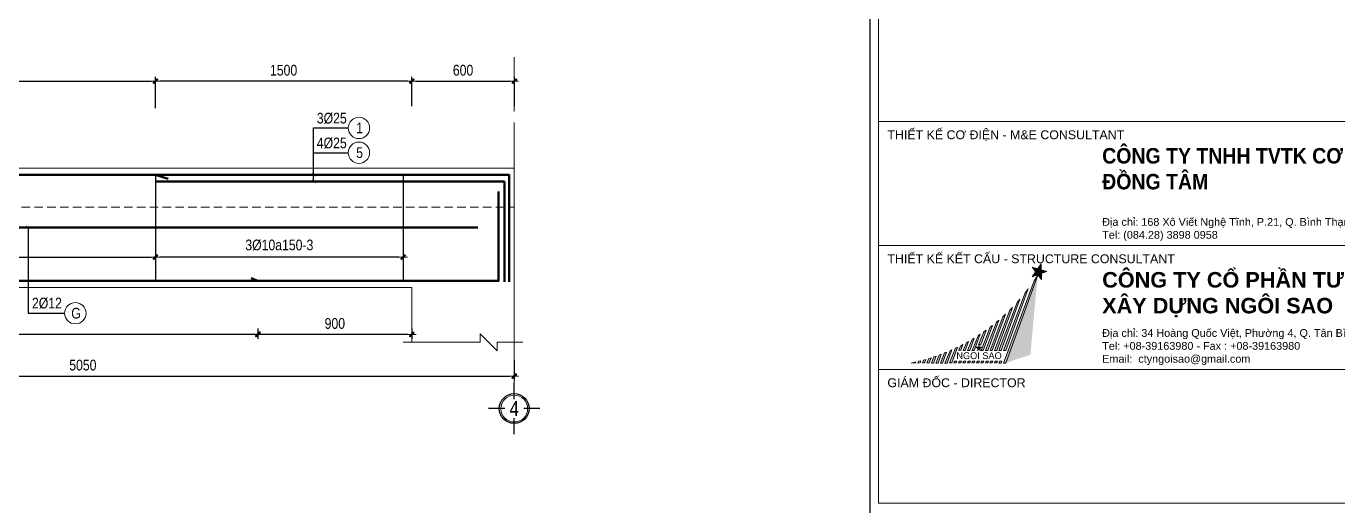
# Model space of a CAD drawing. Header units: millimetres. Extents: x 397144 to 8960116, y 345581 to 674207.
# Drawn here: x 5119146 to 5126823, y 654494 to 657302 of the extents above; entities that cross this region are included whole.
import ezdxf
from ezdxf.enums import TextEntityAlignment as Align
from ezdxf.xclip import XClip

# ---------------------------------------------------------------- set-up
doc = ezdxf.new("R2010")
doc.units = ezdxf.units.MM
doc.header["$XCLIPFRAME"] = 0
doc.header["$PDSIZE"] = -10
doc.linetypes.add('CENTER2', pattern=[28.575, 19.05, -3.175, 3.175, -3.175])
doc.linetypes.add('HIDDEN', pattern=[0.375, 0.25, -0.125])
doc.layers.get('0').update_dxf_attribs({"linetype": 'CONTINUOUS'})
doc.layers.get('Defpoints').update_dxf_attribs({"color": 12, "linetype": 'CONTINUOUS'})
for name, color, linetype, lineweight in [('2', 2, 'CONTINUOUS', 20), ('CDAI', 8, 'CONTINUOUS', 30), ('CHG_XX_Khung ten$0$A1 BORDER$0$DGIONG', 4, 'CONTINUOUS', 13), ('CHG_XX_Khung ten$0$A1 BORDER$0$STICK', 1, 'CONTINUOUS', 9), ('CTHEP', 2, 'CONTINUOUS', 50), ('DBAO', 3, 'CONTINUOUS', 20), ('DGIONG', 4, 'CONTINUOUS', 13), ('KTH', 150, 'CONTINUOUS', 5), ('Net khuat', 8, 'HIDDEN', 13), ('STICK', 1, 'CONTINUOUS', 9), ('TEXT', 7, 'CONTINUOUS', 15)]:
    doc.layers.add(name, color=color, linetype=linetype, lineweight=lineweight)
doc.layers.add('8', color=8, linetype='CONTINUOUS')
doc.styles.add('CHG_XX_Khung ten$0$A1 BORDER$0$ARIAL', font='arial.ttf')
doc.styles.add('CHG_XX_Khung ten$0$A1 BORDER$0$Arial - Bold', font='arialbd.ttf', dxfattribs={"height": 2.5})
doc.styles.add('CHG_XX_Khung ten$0$A1 BORDER$0$Star-AvoBold', font='VAVOB_0.TTF')
doc.styles.add('CHG_XX_Khung ten$0$title block pccc$0$ARIAL', font='arial.ttf')
doc.styles.add('HELVECONDENSE', font='VHELVCN_0.TTF')
doc.styles.add('Star-HelCon', font='VHELVCN_0.TTF')
doc.styles.add('TTP-HelCon', font='VHELVCN_0.TTF')
doc.styles.add('VNI-HELVE-CONDENSE', font='VHELVCN_0.TTF')
doc.dimstyles.new('kc-25', dxfattribs={"dimtxt": 62.5, "dimasz": 20, "dimexe": 20, "dimexo": 50, "dimgap": 25, "dimtad": 3, "dimdec": 0, "dimzin": 0, "dimdsep": 46, "dimtxsty": 'VNI-HELVE-CONDENSE', "dimblk": 'DIM', "dimcen": 2.5, "dimclrd": 256, "dimclre": 154, "dimclrt": 7, "dimaunit": 1, "dimadec": 0, "dimazin": 0, "dimtfac": 1, "dimtdec": 0, "dimtix": 1, "dimtmove": 0, "dimatfit": 3, "dimldrblk": 'DOT', "dimfxl": 1, "dimtolj": 1, "dimtzin": 0, "dimarcsym": 0})
doc.dimstyles.new('TTP-25', dxfattribs={"dimscale": 25, "dimtxt": 2.5, "dimasz": 1, "dimexe": 1, "dimexo": 1, "dimgap": 0.09, "dimtad": 0, "dimdec": 4, "dimrnd": 5, "dimzin": 9, "dimdsep": 46, "dimtxsty": 'TTP-HelCon', "dimblk": 'Stick1', "dimcen": 0.09, "dimdle": 1.5, "dimclrd": 256, "dimclre": 256, "dimclrt": 7, "dimadec": 0, "dimazin": 0, "dimtfac": 1, "dimtdec": 4, "dimtmove": 0, "dimatfit": 3, "dimldrblk": '_ArchTick1', "dimfxl": 1, "dimtvp": 1, "dimtolj": 1, "dimtzin": 0, "dimarcsym": 0})

# ---------------------------------------------------------------- blocks, each defined once
blk = doc.blocks.new('Stick1')
at = {"layer": 'STICK'}
h = blk.add_hatch(color=256, dxfattribs=at)
edge = h.paths.add_edge_path()
edge.add_line((0.3, 0.5), (-0.5, -0.3))
edge.add_arc((-0.4, -0.4), 0.141, 135, 315)
edge.add_line((-0.3, -0.5), (0.5, 0.3))
edge.add_arc((0.4, 0.4), 0.141, 315, 495)
blk.add_line((1, 0), (-1, 0), dxfattribs=at)
blk.add_lwpolyline([(0.3, 0.5), (-0.5, -0.3, 1), (-0.3, -0.5), (0.5, 0.3, 1), (0.3, 0.5, 1)], format="xyb", dxfattribs=at)
blk = doc.blocks.new('*D1981')
at = {"layer": 'Defpoints', "color": 0, "transparency": 16777216}
for p in [(5193288.3, 655711.3), (5193288.3, 655539.9), (5194788.3, 655539.9)]:
    blk.add_point(p, dxfattribs=at)
at = {"layer": 'KTH', "lineweight": -2, "transparency": 16777216}
for p, q in [((5193288.3, 655564.9), (5193288.3, 655736.3)), ((5194763.3, 655711.3), (5193313.3, 655711.3)), ((5194788.3, 655564.9), (5194788.3, 655736.3))]:
    blk.add_line(p, q, dxfattribs=at)
at = {"layer": 'KTH', "lineweight": -2, "transparency": 16777216, "xscale": 25, "yscale": 25, "zscale": 25, "rotation": 180}
blk.add_blockref('Stick1', (5193288.3, 655711.3), dxfattribs=at)
at = {"layer": 'KTH', "lineweight": -2, "transparency": 16777216, "xscale": 25, "yscale": 25, "zscale": 25}
blk.add_blockref('Stick1', (5194788.3, 655711.3), dxfattribs=at)
at = {"layer": 'KTH', "color": 7, "transparency": 16777216, "insert": (5194038.3, 655775.1), "char_height": 62.5, "attachment_point": 5, "style": 'TTP-HelCon'}
blk.add_mtext('\\A1;1500', dxfattribs=at)
blk = doc.blocks.new('_ArchTick1')
at = {"color": 0, "const_width": 3.81}
blk.add_lwpolyline([(-12.7, -12.7), (12.7, 12.7)], dxfattribs=at)
blk = doc.blocks.new('*D1963')
at = {"layer": 'Defpoints', "color": 0, "transparency": 16777216}
for p in [(5195389.2, 655711.3), (5194788.3, 655539.9), (5195389.2, 655539.9)]:
    blk.add_point(p, dxfattribs=at)
at = {"layer": 'KTH', "lineweight": -2, "transparency": 16777216}
for p, q in [((5194788.3, 655564.9), (5194788.3, 655736.3)), ((5194813.3, 655711.3), (5195364.2, 655711.3)), ((5195389.2, 655564.9), (5195389.2, 655736.3))]:
    blk.add_line(p, q, dxfattribs=at)
at = {"layer": 'KTH', "lineweight": -2, "transparency": 16777216, "xscale": 25, "yscale": 25, "zscale": 25, "rotation": 180}
blk.add_blockref('Stick1', (5194788.3, 655711.3), dxfattribs=at)
at = {"layer": 'KTH', "lineweight": -2, "transparency": 16777216, "xscale": 25, "yscale": 25, "zscale": 25}
blk.add_blockref('Stick1', (5195389.2, 655711.3), dxfattribs=at)
at = {"layer": 'KTH', "color": 7, "transparency": 16777216, "insert": (5195088.7, 655775.1), "char_height": 62.5, "attachment_point": 5, "style": 'TTP-HelCon'}
blk.add_mtext('\\A1;600', dxfattribs=at)
blk = doc.blocks.new('*D1964')
at = {"layer": 'Defpoints', "color": 0, "transparency": 16777216}
for p in [(5193888.3, 654288.7), (5194788.3, 654288.7), (5193888.3, 654228.7)]:
    blk.add_point(p, dxfattribs=at)
at = {"layer": 'KTH', "lineweight": -2, "transparency": 16777216}
for p, q in [((5193888.3, 654263.7), (5193888.3, 654203.7)), ((5194763.3, 654228.7), (5193913.3, 654228.7)), ((5194788.3, 654263.7), (5194788.3, 654203.7))]:
    blk.add_line(p, q, dxfattribs=at)
at = {"layer": 'KTH', "lineweight": -2, "transparency": 16777216, "xscale": 25, "yscale": 25, "zscale": 25, "rotation": 180}
blk.add_blockref('Stick1', (5193888.3, 654228.7), dxfattribs=at)
at = {"layer": 'KTH', "lineweight": -2, "transparency": 16777216, "xscale": 25, "yscale": 25, "zscale": 25}
blk.add_blockref('Stick1', (5194788.3, 654228.7), dxfattribs=at)
at = {"layer": 'KTH', "color": 7, "transparency": 16777216, "insert": (5194338.3, 654292.5), "char_height": 62.5, "attachment_point": 5, "style": 'TTP-HelCon'}
blk.add_mtext('\\A1;900', dxfattribs=at)
blk = doc.blocks.new('dau truc')
blk.add_circle((0, 0), 180)
at = {"layer": '8'}
for p, q in [((0, 127), (0, 345)), ((-127, 0), (-345, 0)), ((345, 0), (127, 0)), ((0, -345), (0, -127))]:
    blk.add_line(p, q, dxfattribs=at)
blk.add_circle((0, 0), 200, dxfattribs=at)
at = {"layer": 'TEXT', "style": 'HELVECONDENSE'}
blk.add_attdef('A', text='', height=233, dxfattribs=at).set_placement((0, 0), align=Align.MIDDLE)
blk = doc.blocks.new('*D1956')
at = {"layer": 'Defpoints', "color": 0, "transparency": 16777216}
for p in [(5193288.3, 655711.3), (5191289.3, 655522.3), (5193288.3, 655528.8)]:
    blk.add_point(p, dxfattribs=at)
at = {"layer": 'KTH', "lineweight": -2, "transparency": 16777216}
for p, q in [((5191289.3, 655547.3), (5191289.3, 655736.3)), ((5191314.3, 655711.3), (5193263.3, 655711.3)), ((5193288.3, 655553.8), (5193288.3, 655736.3))]:
    blk.add_line(p, q, dxfattribs=at)
at = {"layer": 'KTH', "lineweight": -2, "transparency": 16777216, "xscale": 25, "yscale": 25, "zscale": 25, "rotation": 180}
blk.add_blockref('Stick1', (5191289.3, 655711.3), dxfattribs=at)
at = {"layer": 'KTH', "lineweight": -2, "transparency": 16777216, "xscale": 25, "yscale": 25, "zscale": 25}
blk.add_blockref('Stick1', (5193288.3, 655711.3), dxfattribs=at)
at = {"layer": 'KTH', "color": 7, "transparency": 16777216, "insert": (5192288.8, 655775.1), "char_height": 62.5, "attachment_point": 5, "style": 'TTP-HelCon'}
blk.add_mtext('\\A1;2000', dxfattribs=at)
blk = doc.blocks.new('DIM')
h = blk.add_hatch(color=1)
h.paths.add_polyline_path([(0.49, 0.29, 1), (0.29, 0.49), (-0.19, 0), (0.19, 0)])
h.paths.add_polyline_path([(0.19, 0), (-0.19, 0), (-0.49, -0.29, 1), (-0.29, -0.49)])
at = {"color": 9}
for p, q in [((-0.19, 0), (-1.5, 0)), ((0.19, 0), (1.5, 0))]:
    blk.add_line(p, q, dxfattribs=at)
at = {"color": 1}
for p, q in [((-0.49, -0.29), (0.29, 0.49)), ((-0.29, -0.49), (0.49, 0.29)), ((-0.19, 0), (0.19, 0))]:
    blk.add_line(p, q, dxfattribs=at)
blk.add_arc((-0.39, -0.39), 0.138, 135, 315, dxfattribs=at)
blk = doc.blocks.new('*D1209')
at = {"layer": 'Defpoints', "color": 0, "transparency": 16777216}
for p in [(5190338.3, 654182.9), (5195388.3, 654102.3), (5195388.3, 653984.9)]:
    blk.add_point(p, dxfattribs=at)
at = {"layer": 'KTH', "lineweight": -2, "transparency": 16777216}
for p, q in [((5190338.3, 654157.9), (5190338.3, 653959.9)), ((5195388.3, 654077.3), (5195388.3, 653959.9)), ((5190363.3, 653984.9), (5195363.3, 653984.9))]:
    blk.add_line(p, q, dxfattribs=at)
at = {"layer": 'KTH', "lineweight": -2, "transparency": 16777216, "xscale": 25, "yscale": 25, "zscale": 25, "rotation": 180}
blk.add_blockref('Stick1', (5190338.3, 653984.9), dxfattribs=at)
at = {"layer": 'KTH', "lineweight": -2, "transparency": 16777216, "xscale": 25, "yscale": 25, "zscale": 25}
blk.add_blockref('Stick1', (5195388.3, 653984.9), dxfattribs=at)
at = {"layer": 'KTH', "color": 7, "transparency": 16777216, "insert": (5192863.3, 654048.7), "char_height": 62.5, "attachment_point": 5, "style": 'TTP-HelCon'}
blk.add_mtext('\\A1;5050', dxfattribs=at)
blk = doc.blocks.new('*D1942')
at = {"layer": 'Defpoints', "color": 0, "transparency": 16777216}
for p in [(5190188.3, 654290.7), (5193888.3, 654265.7), (5193888.3, 654230.8)]:
    blk.add_point(p, dxfattribs=at)
at = {"layer": 'KTH', "lineweight": -2, "transparency": 16777216}
for p, q in [((5190188.3, 654265.7), (5190188.3, 654205.8)), ((5190213.3, 654230.8), (5193863.3, 654230.8)), ((5193888.3, 654240.7), (5193888.3, 654205.8))]:
    blk.add_line(p, q, dxfattribs=at)
at = {"layer": 'KTH', "lineweight": -2, "transparency": 16777216, "xscale": 25, "yscale": 25, "zscale": 25, "rotation": 180}
blk.add_blockref('Stick1', (5190188.3, 654230.8), dxfattribs=at)
at = {"layer": 'KTH', "lineweight": -2, "transparency": 16777216, "xscale": 25, "yscale": 25, "zscale": 25}
blk.add_blockref('Stick1', (5193888.3, 654230.8), dxfattribs=at)
at = {"layer": 'KTH', "color": 7, "transparency": 16777216, "insert": (5192038.3, 654294.6), "char_height": 62.5, "attachment_point": 5, "style": 'TTP-HelCon'}
blk.add_mtext('\\A1;3700', dxfattribs=at)
blk = doc.blocks.new('*D1944')
at = {"layer": 'Defpoints', "color": 0, "transparency": 16777216}
for p in [(5193288.3, 654821.3), (5193288.3, 654681.4), (5194738.3, 654738.9)]:
    blk.add_point(p, dxfattribs=at)
at = {"layer": 'KTH', "lineweight": -2, "transparency": 16777216}
for p, q in [((5193288.3, 654796.3), (5193288.3, 654656.4)), ((5194713.3, 654681.4), (5193313.3, 654681.4)), ((5194738.3, 654713.9), (5194738.3, 654656.4))]:
    blk.add_line(p, q, dxfattribs=at)
at = {"layer": 'KTH', "lineweight": -2, "transparency": 16777216, "xscale": 25, "yscale": 25, "zscale": 25, "rotation": 180}
blk.add_blockref('Stick1', (5193288.3, 654681.4), dxfattribs=at)
at = {"layer": 'KTH', "lineweight": -2, "transparency": 16777216, "xscale": 25, "yscale": 25, "zscale": 25}
blk.add_blockref('Stick1', (5194738.3, 654681.4), dxfattribs=at)
at = {"layer": 'KTH', "color": 7, "transparency": 16777216, "insert": (5194013.3, 654751.3), "char_height": 62.5, "attachment_point": 5, "style": 'TTP-HelCon'}
blk.add_mtext('\\A1;\\A1;3Þ10a150-3', dxfattribs=at)
blk = doc.blocks.new('*D1945')
at = {"layer": 'Defpoints', "color": 0, "transparency": 16777216}
for p in [(5191293.3, 654821.4), (5193288.3, 654796.3), (5193288.3, 654681.3)]:
    blk.add_point(p, dxfattribs=at)
at = {"layer": 'KTH', "lineweight": -2, "transparency": 16777216}
for p, q in [((5191293.3, 654796.4), (5191293.3, 654656.3)), ((5193288.3, 654771.3), (5193288.3, 654656.3)), ((5191318.3, 654681.3), (5193263.3, 654681.3))]:
    blk.add_line(p, q, dxfattribs=at)
at = {"layer": 'KTH', "lineweight": -2, "transparency": 16777216, "xscale": 25, "yscale": 25, "zscale": 25, "rotation": 180}
blk.add_blockref('Stick1', (5191293.3, 654681.3), dxfattribs=at)
at = {"layer": 'KTH', "lineweight": -2, "transparency": 16777216, "xscale": 25, "yscale": 25, "zscale": 25}
blk.add_blockref('Stick1', (5193288.3, 654681.3), dxfattribs=at)
at = {"layer": 'KTH', "color": 7, "transparency": 16777216, "insert": (5192290.8, 654751.2), "char_height": 62.5, "attachment_point": 5, "style": 'TTP-HelCon'}
blk.add_mtext('\\A1;\\A1;3Þ10a200-3', dxfattribs=at)
blk = doc.blocks.new('*D1214')
at = {"layer": 'Defpoints', "color": 0, "transparency": 16777216}
for p in [(5182912.3, 598540.5), (5173912.3, 598439.4), (5182912.3, 598342.5)]:
    blk.add_point(p, dxfattribs=at)
at = {"layer": 'KTH', "lineweight": -2, "transparency": 16777216}
for p, q in [((5182912.3, 598515.5), (5182912.3, 598317.5)), ((5173912.3, 598414.4), (5173912.3, 598317.5)), ((5173937.3, 598342.5), (5182887.3, 598342.5))]:
    blk.add_line(p, q, dxfattribs=at)
at = {"layer": 'KTH', "lineweight": -2, "transparency": 16777216, "xscale": 25, "yscale": 25, "zscale": 25, "rotation": 180}
blk.add_blockref('Stick1', (5173912.3, 598342.5), dxfattribs=at)
at = {"layer": 'KTH', "lineweight": -2, "transparency": 16777216, "xscale": 25, "yscale": 25, "zscale": 25}
blk.add_blockref('Stick1', (5182912.3, 598342.5), dxfattribs=at)
at = {"layer": 'KTH', "color": 7, "transparency": 16777216, "insert": (5178412.3, 598406.3), "char_height": 62.5, "attachment_point": 5, "style": 'TTP-HelCon'}
blk.add_mtext('\\A1;9400', dxfattribs=at)
blk = doc.blocks.new('CHG_XX_Khung ten')
at = {"layer": 'CHG_XX_Khung ten$0$A1 BORDER$0$DGIONG'}
h = blk.add_hatch(color=256, dxfattribs=at)
h.paths.add_polyline_path([(724.94, 283.19), (724.15, 281.97), (717.19, 263.38), (717.7, 263.38)])
h.paths.add_polyline_path([(722.81, 280.17), (722.1, 279.22), (717.21, 266.21), (717.72, 266.21)], flags=17)
h.paths.add_polyline_path([(720.93, 277.8), (720.27, 277.04), (716.19, 266.22), (716.7, 266.22)])
h.paths.add_polyline_path([(719.23, 275.93), (718.6, 275.29), (715.18, 266.22), (715.69, 266.22)])
h.paths.add_polyline_path([(717.65, 274.38), (717.03, 273.81), (714.16, 266.22), (714.67, 266.22)])
h.paths.add_polyline_path([(716.14, 273.03), (715.61, 272.59), (713.15, 266.22), (713.66, 266.22)])
h.paths.add_polyline_path([(714.69, 271.86), (714.17, 271.45), (712.13, 266.23), (712.64, 266.23)])
h.paths.add_polyline_path([(713.29, 270.81), (712.76, 270.43), (711.57, 267.46), (712.07, 267.47)])
h.paths.add_polyline_path([(710.1, 266.23), (710.61, 266.24), (711.93, 269.87), (711.48, 269.56)])
h.paths.add_polyline_path([(710.61, 269.02), (710.13, 268.73), (709.08, 266.24), (709.59, 266.24)])
h.paths.add_polyline_path([(709.31, 268.26), (708.82, 267.97), (708.07, 266.24), (708.58, 266.24)])
h.paths.add_polyline_path([(708.04, 267.56), (707.54, 267.3), (707.05, 266.25), (707.56, 266.25)])
h.paths.add_polyline_path([(716.84, 263.8), (716.33, 263.8), (716.18, 263.38), (716.69, 263.38)])
h.paths.add_polyline_path([(715.67, 263.39), (715.82, 263.8), (715.32, 263.8), (715.16, 263.39)])
h.paths.add_polyline_path([(714.15, 263.39), (714.65, 263.39), (714.8, 263.8), (714.3, 263.8)])
h.paths.add_polyline_path([(713.13, 263.39), (713.64, 263.4), (713.79, 263.81), (713.28, 263.81)])
h.paths.add_polyline_path([(712.77, 263.81), (712.27, 263.81), (712.11, 263.39), (712.62, 263.4)])
h.paths.add_polyline_path([(711.25, 263.81), (711.1, 263.4), (711.61, 263.4), (711.76, 263.81)])
h.paths.add_polyline_path([(710.59, 263.4), (710.74, 263.82), (710.24, 263.82), (710.08, 263.4)])
h.paths.add_polyline_path([(709.73, 263.82), (709.22, 263.82), (709.07, 263.41), (709.57, 263.41)])
h.paths.add_polyline_path([(708.71, 263.82), (708.21, 263.82), (708.05, 263.41), (708.56, 263.41)])
h.paths.add_polyline_path([(707.54, 263.41), (707.69, 263.83), (707.19, 263.83), (707.03, 263.41)])
h.paths.add_polyline_path([(706.68, 263.83), (706.17, 263.83), (706.02, 263.42), (706.53, 263.42)])
h.paths.add_polyline_path([(705, 263.42), (705.51, 263.42), (706.79, 266.93), (706.4, 266.74)])
h.paths.add_polyline_path([(703.97, 263.37), (704.48, 263.37), (705.57, 266.36), (705.14, 266.17)])
h.paths.add_polyline_path([(704.36, 265.84), (703.91, 265.65), (702.96, 263.38), (703.46, 263.38)])
h.paths.add_polyline_path([(703.17, 265.37), (702.69, 265.19), (701.94, 263.38), (702.45, 263.38)])
h.paths.add_polyline_path([(702, 264.94), (701.5, 264.77), (700.92, 263.38), (701.43, 263.38)])
h.paths.add_polyline_path([(700.84, 264.56), (700.33, 264.4), (699.91, 263.39), (700.42, 263.39)])
h.paths.add_polyline_path([(699.7, 264.21), (699.18, 264.06), (698.89, 263.39), (699.4, 263.39)])
h.paths.add_polyline_path([(698.57, 263.9), (698.04, 263.77), (697.87, 263.38), (698.38, 263.39)])
h.paths.add_polyline_path([(697.37, 263.39), (697.45, 263.63), (696.91, 263.51), (696.35, 263.38)])
blk.add_hatch(color=256, dxfattribs=at).paths.add_polyline_path([(724.92, 283.21), (717.68, 263.38), (723.28, 265.27)])
at = {"layer": 'CHG_XX_Khung ten$0$A1 BORDER$0$STICK'}
for points in [[(723.71, 282.88), (725.74, 285.75), (725.8, 282.26), (723.67, 285.06), (727.02, 284.03)], [(725.76, 284.41), (724.96, 284.66), (724.49, 283.98), (724.99, 283.32), (725.77, 283.6)], [(711.25, 266.22), (711.64, 267.39), (712.01, 266.22), (711.02, 266.95), (712.24, 266.93)], [(711.87, 266.67), (711.78, 266.94), (711.49, 266.94), (711.4, 266.67), (711.63, 266.5)]]:
    blk.add_hatch(color=256, dxfattribs=at).paths.add_polyline_path(points)
blk.add_line((687, 577), (687, 17))
at = {"linetype": 'Continuous'}
for points in [[(689, 368.62), (822, 368.62), (822, 317.93), (689, 317.93)], [(689, 317.93), (822, 317.93), (822, 289.93), (689, 289.93)], [(689, 289.93), (822, 289.93), (822, 261.93), (689, 261.93)]]:
    blk.add_lwpolyline(points, close=True, dxfattribs=at)
at = {"color": 9, "linetype": 'Continuous'}
blk.add_lwpolyline([(689, 261.93), (822, 261.93), (822, 231.73), (689, 231.73)], close=True, dxfattribs=at)
at = {"layer": 'CHG_XX_Khung ten$0$A1 BORDER$0$DGIONG'}
for points in [[(724.94, 283.19), (717.7, 263.38), (717.19, 263.38), (724.15, 281.97), (724.94, 283.19)], [(722.81, 280.17), (717.72, 266.21), (717.21, 266.21), (722.1, 279.22), (722.81, 280.17)], [(719.23, 275.93), (715.69, 266.22), (715.18, 266.22), (718.6, 275.29), (719.23, 275.93)], [(720.93, 277.8), (716.7, 266.22), (716.19, 266.22), (720.27, 277.04), (720.93, 277.8)], [(716.14, 273.03), (713.66, 266.22), (713.15, 266.22), (715.61, 272.59), (716.14, 273.03)], [(717.65, 274.38), (714.67, 266.22), (714.16, 266.22), (717.03, 273.81), (717.65, 274.38)], [(711.93, 269.87), (710.61, 266.24), (710.1, 266.23), (711.48, 269.56), (711.93, 269.87)], [(713.29, 270.81), (712.07, 267.47), (711.57, 267.46), (712.76, 270.43), (713.29, 270.81)], [(714.69, 271.86), (712.64, 266.23), (712.13, 266.23), (714.17, 271.45), (714.69, 271.86)], [(706.79, 266.93), (705.51, 263.42), (705, 263.42), (706.4, 266.74), (706.79, 266.93)], [(708.04, 267.56), (707.56, 266.25), (707.05, 266.25), (707.54, 267.3), (708.04, 267.56)], [(709.31, 268.26), (708.58, 266.24), (708.07, 266.24), (708.82, 267.97), (709.31, 268.26)], [(710.61, 269.02), (709.59, 266.24), (709.08, 266.24), (710.13, 268.73), (710.61, 269.02)], [(697.45, 263.63), (697.37, 263.39), (696.35, 263.38), (696.91, 263.51), (697.45, 263.63)], [(698.57, 263.9), (698.38, 263.39), (697.87, 263.38), (698.04, 263.77), (698.57, 263.9)], [(699.7, 264.21), (699.4, 263.39), (698.89, 263.39), (699.18, 264.06), (699.7, 264.21)], [(700.84, 264.56), (700.42, 263.39), (699.91, 263.39), (700.33, 264.4), (700.84, 264.56)], [(702, 264.94), (701.43, 263.38), (700.92, 263.38), (701.5, 264.77), (702, 264.94)], [(703.17, 265.37), (702.45, 263.38), (701.94, 263.38), (702.69, 265.19), (703.17, 265.37)], [(704.36, 265.84), (703.46, 263.38), (702.96, 263.38), (703.91, 265.65), (704.36, 265.84)], [(705.57, 266.36), (704.48, 263.37), (703.97, 263.37), (705.14, 266.17), (705.57, 266.36)]]:
    blk.add_lwpolyline(points, dxfattribs=at)
for points in [[(706.53, 263.42), (706.68, 263.83), (706.17, 263.83), (706.02, 263.42)], [(707.54, 263.41), (707.69, 263.83), (707.19, 263.83), (707.03, 263.41)], [(708.56, 263.41), (708.71, 263.82), (708.21, 263.82), (708.05, 263.41)], [(709.57, 263.41), (709.73, 263.82), (709.22, 263.82), (709.07, 263.41)], [(710.59, 263.4), (710.74, 263.82), (710.24, 263.82), (710.08, 263.4)], [(711.61, 263.4), (711.76, 263.81), (711.25, 263.81), (711.1, 263.4)], [(712.62, 263.4), (712.77, 263.81), (712.27, 263.81), (712.11, 263.39)], [(713.64, 263.4), (713.79, 263.81), (713.28, 263.81), (713.13, 263.39)], [(714.65, 263.39), (714.8, 263.8), (714.3, 263.8), (714.15, 263.39)], [(715.67, 263.39), (715.82, 263.8), (715.32, 263.8), (715.16, 263.39)], [(716.69, 263.38), (716.84, 263.8), (716.33, 263.8), (716.18, 263.38)]]:
    blk.add_lwpolyline(points, close=True, dxfattribs=at)
at = {"layer": 'CHG_XX_Khung ten$0$A1 BORDER$0$STICK'}
for p, q in [((723.67, 285.06), (727.02, 284.03)), ((725.8, 282.26), (723.67, 285.06)), ((723.71, 282.88), (725.74, 285.75)), ((725.74, 285.75), (725.8, 282.26)), ((727.02, 284.03), (723.71, 282.88)), ((711.02, 266.95), (712.24, 266.93)), ((712.01, 266.22), (711.02, 266.95)), ((712.24, 266.93), (711.25, 266.22)), ((711.64, 267.39), (712.01, 266.22))]:
    blk.add_line(p, q, dxfattribs=at)
for s, style, p in [('THIẾT KẾ CƠ ĐIỆN - M&E CONSULTANT', 'CHG_XX_Khung ten$0$A1 BORDER$0$ARIAL', (691, 314.93)), ('THIẾT KẾ KẾT CẤU - STRUCTURE CONSULTANT', 'CHG_XX_Khung ten$0$A1 BORDER$0$ARIAL', (691, 286.93)), ('GIÁM ĐỐC - DIRECTOR', 'CHG_XX_Khung ten$0$title block pccc$0$ARIAL', (691, 258.93))]:
    blk.add_text(s, height=2, dxfattribs=dict(style=style)).set_placement(p, align=Align.MIDDLE_LEFT)
at = {"ltscale": 10}
for s, insert, char_height, width, attachment_point, style in [('{\\W0.9;CÔNG TY TNHH TVTK CƠ ĐIỆN \\PĐỒNG TÂM}', (739.49, 311.93), 3.5, 76.248, 1, 'CHG_XX_Khung ten$0$A1 BORDER$0$Arial - Bold'), ('\\pt8.75;Địa chỉ: 168 Xô Viết Nghệ Tĩnh, P.21, Q. Bình Thạnh, Tp. HCM \\P\\ptz;Tel: (084.28) 3898 0958', (739.49, 290.93), 1.75, 83.001, 7, 'CHG_XX_Khung ten$0$A1 BORDER$0$ARIAL'), ('CÔNG TY CỔ PHẦN TƯ VẤN \\PXÂY DỰNG NGÔI SAO', (739.49, 283.93), 3.5, 76.248, 1, 'CHG_XX_Khung ten$0$A1 BORDER$0$Arial - Bold'), ('Địa chỉ: 34 Hoàng Quốc Việt, Phường 4, Q. Tân Bình,  Tp. HCM\\PTel: +08-39163980 - Fax : +08-39163980 \\PEmail:  ctyngoisao@gmail.com', (739.49, 262.93), 1.75, 83.001, 7, 'CHG_XX_Khung ten$0$A1 BORDER$0$ARIAL')]:
    blk.add_mtext(s, dxfattribs=dict(at, insert=insert, char_height=char_height, width=width, attachment_point=attachment_point, style=style))
at = {"layer": 'CHG_XX_Khung ten$0$A1 BORDER$0$STICK', "style": 'CHG_XX_Khung ten$0$A1 BORDER$0$Star-AvoBold', "width": 1}
blk.add_text('NGOI SAO', height=1.547, dxfattribs=at).set_placement((706.57, 264.27))
blk = doc.blocks.new('AY-25')
at = {"layer": 'CDAI', "ltscale": 52.5}
for p, q in [((5193288.26566, 655167.84699), (5193288.26566, 654537.84699)), ((5193288.26566, 655167.84699), (5193288.26566, 654537.84699)), ((5194738.26566, 655167.84699), (5194738.26566, 654537.84699)), ((5194738.26566, 655167.84699), (5194738.26566, 654537.84699))]:
    blk.add_line(p, q, dxfattribs=at)
at = {"layer": 'CTHEP'}
for p, q in [((5193363.26566, 655138.84699), (5193288.26566, 655163.84699)), ((5193288.26566, 655123.94814), (5195331.78507, 655123.94814)), ((5195331.78507, 655123.94814), (5195331.78507, 654536.18474)), ((5149721.99072, 654854.9494), (5195174.90087, 654854.90127)), ((5193888.26566, 654541.90795), (5193848.76667, 654557.59982))]:
    blk.add_line(p, q, dxfattribs=at)
for points in [[(5195358.26565, 654535.70176), (5195358.26565, 655163.88897), (5149568.26566, 655163.96452)], [(5149626.50462, 654918.35463), (5149626.50462, 654541.96456), (5156207.27174, 654541.94341), (5156787.13349, 654541.9415), (5164638.26566, 654541.91321), (5165212.31117, 654541.91133), (5195296.43281, 654541.88918), (5195296.43281, 655064.76469)]]:
    blk.add_lwpolyline(points, dxfattribs=at)
at = {"layer": 'DBAO'}
for points in [[(5195388.26566, 654182.84699), (5195388.26566, 655202.84328), (5164786.17191, 655202.88813)], [(5189288.26706, 654502.85396), (5194788.26566, 654502.84699)], [(5194788.26566, 654182.84699), (5194788.26566, 654502.84699)]]:
    blk.add_lwpolyline(points, dxfattribs=at)
at = {"layer": 'DGIONG'}
blk.add_lwpolyline([(5194738.26566, 654182.84699), (5195188.26351, 654182.83933), (5195188.26351, 654232.83933), (5195288.26351, 654132.83933), (5195288.26351, 654182.83933), (5195438.26351, 654182.83933)], dxfattribs=at)
for centre in [(5194479.12212, 655437.76569), (5194479.12212, 655292.46668), (5192819.24846, 654352.96856)]:
    blk.add_circle(centre, 62.5, dxfattribs=at)
at = {"layer": 'Net khuat', "linetype": 'CENTER2', "ltscale": 20}
blk.add_line((5195388.26566, 653945.46751), (5195388.26566, 655950.81016), dxfattribs=at)
at = {"layer": 'Net khuat', "ltscale": 200}
blk.add_lwpolyline([(5149538.26566, 654502.96452), (5149538.26566, 654502.96452), (5149838.26566, 654502.96452), (5149838.26566, 654972.96452), (5195388.26566, 654972.96452)], dxfattribs=at)
at = {"layer": '2', "ltscale": 300}
ref = blk.add_blockref('dau truc', (5195388.26566, 653794.60298), dxfattribs=dict(at, xscale=0.4367131292819977, yscale=0.4367131292819977, zscale=0.4367131292819977))
ref.add_attrib('A', '4', dxfattribs={"layer": 'TEXT', "height": 87.5, "style": 'HELVECONDENSE'}).set_placement((5195388.26566, 653794.60298), align=Align.MIDDLE)
at = {"layer": 'TEXT', "style": 'TTP-HelCon'}
for s, p in [('3Þ25', (5194232.61207, 655463.61863)), ('4Þ25', (5194232.61207, 655318.31963)), ('2Þ12', (5192565.44059, 654380.86562, 0))]:
    blk.add_text(s, height=62.5, dxfattribs=at).set_placement(p)
at = {"layer": 'TEXT', "style": 'Star-HelCon'}
for s, p in [('1', (5194483.28879, 655437.76569)), ('5', (5194483.28879, 655292.46668)), ('G', (5192823.41512, 654352.96856))]:
    blk.add_text(s, height=62.5, dxfattribs=at).set_placement(p, align=Align.MIDDLE)
at = {"layer": 'KTH'}
for base, p1, p2, picture, middle in [((5193288.26566, 655711.26274), (5191289.26306, 655522.25891), (5193288.26566, 655528.84816), '*D1956', (5192288.76436, 655775.09608)), ((5193888.26566, 654228.69946), (5194788.26566, 654288.65064), (5193888.26566, 654288.65064), '*D1964', (5194338.26566, 654292.53279)), ((5195388.26566, 653984.90424), (5190338.26566, 654182.88725), (5195388.26566, 654102.31626), '*D1209', (5192863.26566, 654048.73757))]:
    dim = blk.add_linear_dim(base=base, p1=p1, p2=p2, angle=180, dimstyle='TTP-25', override={"dimtmove": 1}, dxfattribs=at)
    dim.commit()
    dim.dimension.update_dxf_attribs({"geometry": picture, "text_midpoint": middle})
for base, p1, p2, picture, middle in [((5193288.26566, 655711.26274), (5194788.26566, 655539.86958), (5193288.26566, 655539.86958), '*D1981', (5194038.26566, 655775.09608)), ((5195389.19669, 655711.26274), (5194788.26566, 655539.86958), (5195389.19669, 655539.86958), '*D1963', (5195088.73117, 655775.09608)), ((5193888.26566, 654230.7924), (5190188.26706, 654290.74357), (5193888.26566, 654265.74357), '*D1942', (5192038.26636, 654294.62573))]:
    dim = blk.add_linear_dim(base=base, p1=p1, p2=p2, dimstyle='TTP-25', override={"dimtmove": 1}, dxfattribs=at)
    dim.commit()
    dim.dimension.update_dxf_attribs({"geometry": picture, "text_midpoint": middle})
dim = blk.add_linear_dim(base=(5193288.26566, 654681.30975), p1=(5191293.26306, 654821.39829), p2=(5193288.26566, 654796.32998), text='\\A1;3Þ10a200-3', dimstyle='TTP-25', override={"dimtmove": 1}, dxfattribs=at)
dim.commit()
dim.dimension.update_dxf_attribs({"geometry": '*D1945', "text_midpoint": (5192290.76436, 654751.22642)})
dim = blk.add_linear_dim(base=(5193288.26566, 654681.38511), p1=(5194738.26566, 654738.85846), p2=(5193288.26566, 654821.32998), angle=180, text='\\A1;3Þ10a150-3', dimstyle='TTP-25', override={"dimtmove": 1}, dxfattribs=at)
dim.commit()
dim.dimension.update_dxf_attribs({"geometry": '*D1944', "text_midpoint": (5194013.26566, 654751.30177)})
at = {"layer": 'DGIONG'}
for points in [[(5194214.1003, 655163.95758), (5194214.10003, 655437.76569), (5194416.62212, 655437.76569)], [(5194214.09995, 655123.95758), (5194214.09968, 655292.46668), (5194416.62177, 655292.46668)], [(5192542.43041, 654857.01313), (5192542.42856, 654352.96856), (5192756.74846, 654352.96856)]]:
    blk.add_leader(points, dimstyle='kc-25', override={"dimtad": 0, "dimldrblk": 'ArchTick', "dimfxl": 100, "dimarcsym": 1}, dxfattribs=at)
blk = doc.blocks.new('AY-27')
at = {"layer": 'CTHEP'}
blk.add_line((5149346.05357, 599212.55338), (5187748.96372, 599212.50526), dxfattribs=at)
for points in [[(5187932.32851, 598893.30575), (5187932.32851, 599521.49296), (5149192.32851, 599521.5577), (5149192.32851, 598895.29521)], [(5149250.56747, 599275.95862), (5149250.56747, 598899.56854), (5149250.56747, 598899.56854), (5149761.19634, 598899.54548), (5157612.32851, 598899.5172), (5158186.37402, 598899.51531), (5187870.49566, 598899.49317), (5187870.49566, 599422.36868)]]:
    blk.add_lwpolyline(points, dxfattribs=at)
at = {"layer": 'DBAO'}
for points in [[(5187962.32851, 598540.45098), (5187962.32851, 599560.44727), (5157760.23476, 599560.49211)], [(5174112.32991, 598860.46828), (5181262.32851, 598860.45871)]]:
    blk.add_lwpolyline(points, dxfattribs=at)
at = {"layer": 'Net khuat', "ltscale": 200}
blk.add_lwpolyline([(5149162.32851, 599330.5685), (5187962.32851, 599330.5685)], dxfattribs=at)
at = {"layer": 'KTH'}
dim = blk.add_linear_dim(base=(5182912.32851, 598342.50823), p1=(5173912.32851, 598439.3594), p2=(5182912.32851, 598540.49123), angle=180, text='9400', dimstyle='TTP-25', override={"dimtmove": 1}, dxfattribs=at)
dim.commit()
dim.dimension.update_dxf_attribs({"geometry": '*D1214', "text_midpoint": (5178412.32851, 598406.34156)})

msp = doc.modelspace()

# ---------------------------------------------------------------- linework, layer by layer
at = {"layer": 'CDAI', "ltscale": 0.8}
msp.add_lwpolyline([(5106713.26923, 663460.45642), (5124082.87466, 663460.45642), (5124082.87466, 648942.57726), (5106713.26923, 648942.57726)], close=True, dxfattribs=at)
msp.add_lwpolyline([(5106713.26923, 663460.45642), (5124082.87466, 663460.45642), (5124082.87466, 648942.57726), (5106713.26923, 648942.57726)], close=True, dxfattribs=at)
msp.add_lwpolyline([(5106713.26923, 663460.45642), (5124082.87466, 663460.45642), (5124082.87466, 648942.57726), (5106713.26923, 648942.57726)], close=True, dxfattribs=at)
msp.add_lwpolyline([(5106713.26923, 663460.45642), (5124082.87466, 663460.45642), (5124082.87466, 648942.57726), (5106713.26923, 648942.57726)], close=True, dxfattribs=at)

# ---------------------------------------------------------------- block references
at = {"layer": 'CDAI'}
ref = msp.add_blockref('AY-27', (-52374.19456, 57253.1123), dxfattribs=at)
XClip(ref).set_block_clipping_path([(5181081.6724730823, 597912.535975589), (5188159.1165067311, 600221.0932159054)])
ref = msp.add_blockref('AY-25', (-73386.07628, 1268.77147), dxfattribs=at)
XClip(ref).set_block_clipping_path([(5180354.6979793292, 653565.6462768905), (5195570.323023174, 655852.5099874004)])

# ---------------------------------------------------------------- next in the draw order: block references
at = {"layer": 'KTH', "ltscale": 0.8, "xscale": 25.92478421702978, "yscale": 25.92478421702978, "zscale": 25.92478421702978}
msp.add_blockref('CHG_XX_Khung ten', (5106272.5479, 648501.85593), dxfattribs=at)

doc.saveas('drawing.dxf')
